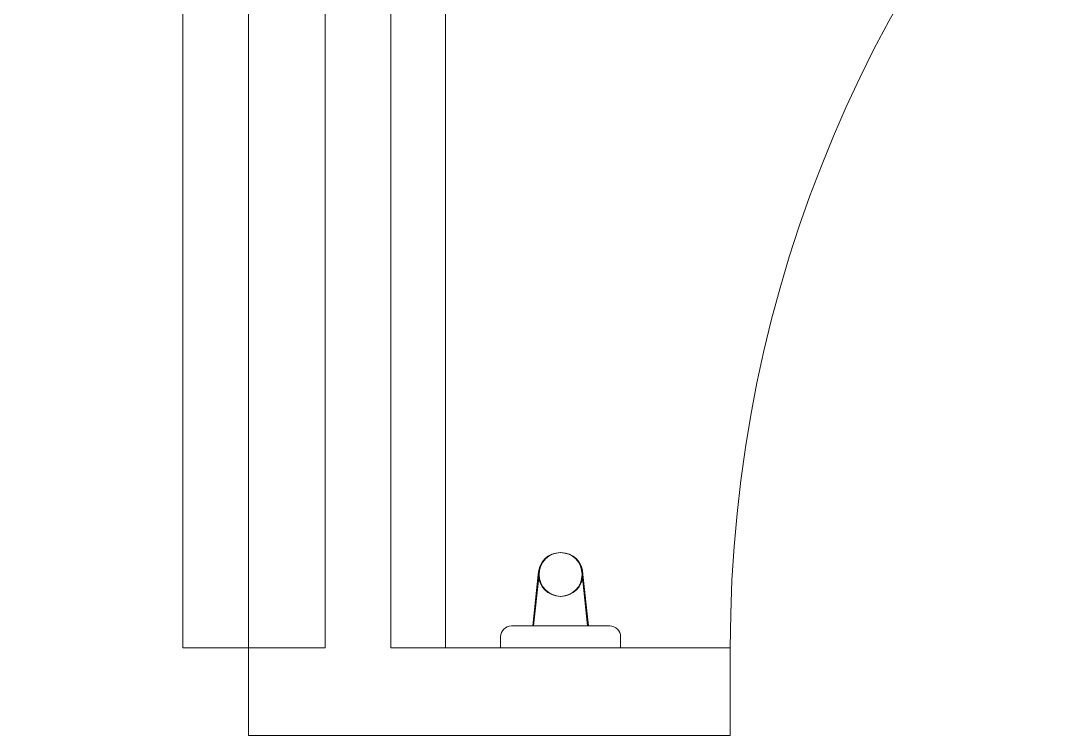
# Model space of a CAD drawing. Header units: millimetres. Extents: x 206 to 837, y 40 to 323.
# Drawn here: x 690.2899 to 690.7585, y 262.1968 to 262.5231 of the extents above; entities that cross this region are included whole.
import ezdxf

# ---------------------------------------------------------------- set-up
doc = ezdxf.new("R2010")
doc.units = ezdxf.units.MM
doc.layers.add('I-ARQ', color=8, linetype='Continuous', lineweight=0)

msp = doc.modelspace()

# ---------------------------------------------------------------- linework, layer by layer
at = {"layer": 'I-ARQ'}
for p, q in [((690.42903, 263.44682), (690.42903, 262.23682)), ((690.45903, 263.44682), (690.45903, 262.23682)), ((690.36403, 262.83682), (690.36403, 262.23682)), ((690.39403, 262.23682), (690.39403, 262.83682)), ((690.48403, 262.23682), (690.48403, 262.71663)), ((690.52383, 262.24682), (690.52636, 262.27029)), ((690.52418, 262.24682), (690.52671, 262.27029)), ((690.54889, 262.24682), (690.54636, 262.27029)), ((690.54924, 262.24682), (690.54671, 262.27029)), ((690.55895, 262.24682), (690.51412, 262.24682)), ((690.51412, 262.24682), (690.55895, 262.24682)), ((690.50912, 262.23682), (690.50912, 262.24182)), ((690.50912, 262.23682), (690.50912, 262.24182)), ((690.56395, 262.23682), (690.56395, 262.24182)), ((690.56395, 262.23682), (690.56395, 262.24182)), ((690.61404, 262.23821), (690.61404, 262.19682)), ((690.42903, 262.23682), (690.36403, 262.23682)), ((690.36403, 262.23682), (690.39403, 262.23682)), ((690.39403, 262.23682), (690.39403, 262.19682)), ((690.61403, 262.23682), (690.45903, 262.23682)), ((690.56395, 262.23682), (690.50912, 262.23682)), ((690.50912, 262.23682), (690.56395, 262.23682)), ((690.42903, 262.19682), (690.39403, 262.19682)), ((690.42903, 262.19682), (690.45903, 262.19682)), ((690.61404, 262.19682), (690.45903, 262.19682))]:
    msp.add_line(p, q, dxfattribs=at)
for centre in [(690.53636, 262.27029), (690.53671, 262.27029)]:
    msp.add_circle(centre, 0.01, dxfattribs=at)
for centre, radius, start, end in [((690.39403, 262.23682), 0.6, 90, 180), ((691.21403, 262.23682), 0.6, 90, 180), ((690.51412, 262.24182), 0.005, 90, 180), ((690.51412, 262.24182), 0.005, 90, 180), ((690.55895, 262.24182), 0.005, 0, 90), ((690.55895, 262.24182), 0.005, 360, 90)]:
    msp.add_arc(centre, radius, start, end, dxfattribs=at)

doc.saveas('drawing.dxf')
